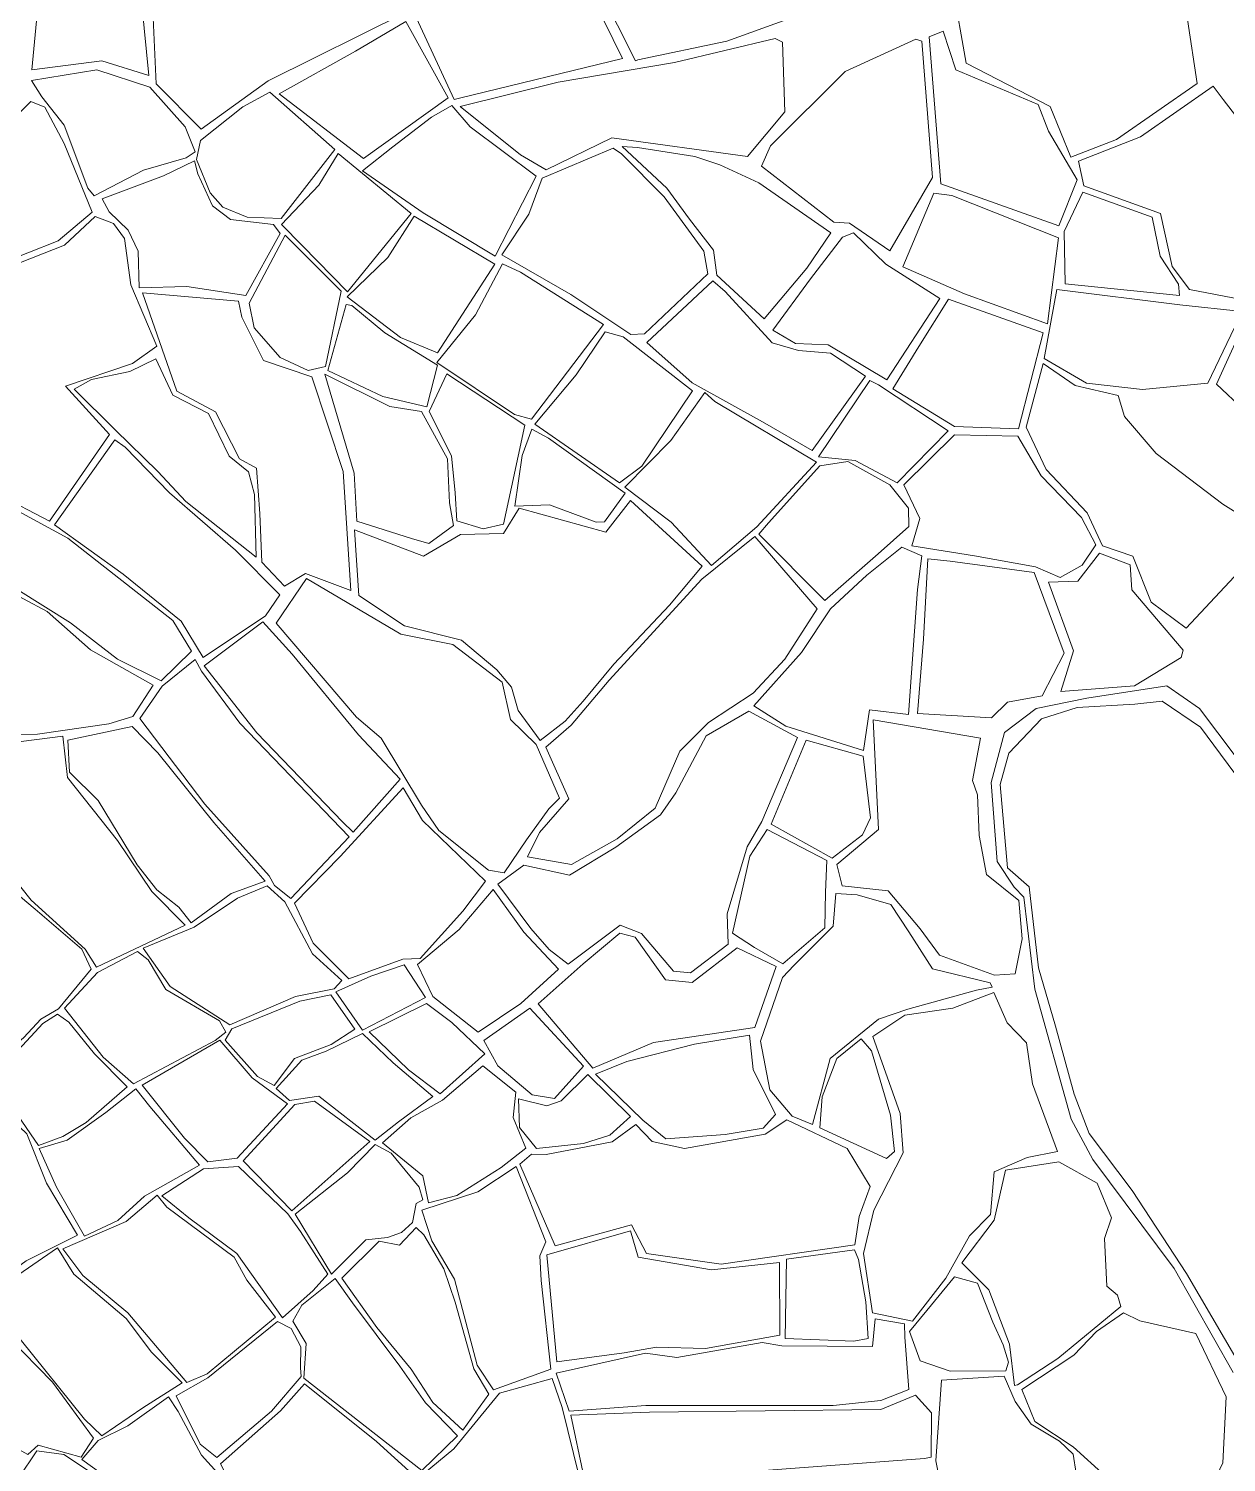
# Model space of a CAD drawing. Header units: metres. Extents: x 0 to 551036, y 0 to 1845929.
# Drawn here: x 547804 to 547950.6, y 1841757.9 to 1841933.4 of the extents above; entities that cross this region are included whole.
import ezdxf

# ---------------------------------------------------------------- set-up
doc = ezdxf.new("R2010")
doc.units = ezdxf.units.M
doc.header["$MEASUREMENT"] = 0
doc.layers.add('BD HH1 KEM TMB$0$duongdapcao', color=7, linetype='Continuous', lineweight=0)
doc.layers.add('BD HH1 KEM TMB$0$duongdat', color=7, linetype='Continuous', lineweight=0)

msp = doc.modelspace()

# ---------------------------------------------------------------- linework, layer by layer
at = {"layer": 'BD HH1 KEM TMB$0$duongdapcao', "flags": 128}
for points in [[(547878.57831, 1841929.59864), (547889.4945, 1841931.88389), (547896.82788, 1841934.52404), (547890.56096, 1841950.05302), (547885.00101, 1841964.73244), (547865.00198, 1841955.86564), (547878.29073, 1841929.48034), (547878.57831, 1841929.59864)], [(547856.88973, 1841924.9636), (547876.68506, 1841929.76533), (547864.11527, 1841955.39246), (547856.88973, 1841950.46168), (547845.14675, 1841946.67085), (547850.16747, 1841937.57821), (547856.11086, 1841924.73776), (547856.88973, 1841924.9636)], [(547806.55066, 1841949.60135), (547805.18464, 1841937.00287), (547804.35784, 1841928.37266), (547812.94939, 1841929.4911), (547818.70106, 1841927.67365), (547816.75987, 1841947.61721), (547806.55066, 1841949.60135)], [(547825.11177, 1841921.10286), (547833.29591, 1841927.0499), (547850.23937, 1841935.43276), (547844.36788, 1841944.84802), (547834.32642, 1841938.98701), (547828.79044, 1841936.96523), (547819.20433, 1841935.64247), (547819.61174, 1841926.67889), (547825.11177, 1841921.10286)], [(547939.49806, 1841943.26716), (547933.79432, 1841945.19753), (547920.6254, 1841940.67541), (547917.11449, 1841938.69127), (547918.79206, 1841929.18998), (547929.06118, 1841923.90432), (547931.6015, 1841917.67767), (547937.19739, 1841919.86613), (547947.07109, 1841926.72728), (547944.72249, 1841942.40145), (547939.49806, 1841943.26716)], [(547844.99097, 1841917.54862), (547855.36794, 1841924.93671), (547850.15549, 1841934.31433), (547843.99641, 1841930.67943), (547834.66194, 1841925.43678), (547844.99097, 1841917.54862)], [(547895.40194, 1841932.22265), (547883.05982, 1841929.29752), (547868.83643, 1841926.87784), (547856.81784, 1841923.90432), (547864.22311, 1841917.96803), (547867.37455, 1841916.13982), (547875.37895, 1841920.06509), (547892.02284, 1841917.78521), (547896.58822, 1841923.22143), (547896.31262, 1841931.7656), (547895.40194, 1841932.22265)], [(547914.2746, 1841932.40547), (547915.68855, 1841914.44067), (547930.13962, 1841909.30019), (547932.36839, 1841914.9246), (547928.88144, 1841920.87165), (547927.58732, 1841924.15166), (547917.50991, 1841928.39955), (547915.97614, 1841933.13137), (547914.2746, 1841932.40547)], [(547912.63298, 1841932.12048), (547903.96953, 1841928.16834), (547894.82678, 1841919.09721), (547893.72437, 1841916.59687), (547902.56756, 1841909.73573), (547904.49677, 1841909.62281), (547909.43361, 1841906.24601), (547914.67003, 1841915.20421), (547913.33996, 1841931.88927), (547912.63298, 1841932.12048)], [(547812.00276, 1841912.9566), (547818.03003, 1841916.10756), (547823.26644, 1841917.60239), (547824.36885, 1841918.36055), (547823.1586, 1841921.40935), (547818.82088, 1841926.25947), (547812.33828, 1841928.37266), (547804.33387, 1841927.06066), (547805.61601, 1841925.0819), (547808.32409, 1841921.61906), (547811.23587, 1841913.89221), (547812.00276, 1841912.9566)], [(547833.5116, 1841925.65724), (547830.20439, 1841923.83441), (547825.03988, 1841919.74784), (547824.54859, 1841917.40881), (547826.22616, 1841913.32761), (547827.7839, 1841911.58006), (547830.74361, 1841910.34334), (547834.90159, 1841910.18203), (547841.46808, 1841918.61865), (547833.5116, 1841925.65724)], [(547949.04823, 1841926.37239), (547940.13314, 1841920.18876), (547932.56011, 1841917.20448), (547933.18321, 1841914.17719), (547942.56562, 1841910.81114), (547944.00353, 1841904.29413), (547946.13644, 1841901.50881), (547952.48724, 1841900.28821), (547957.11254, 1841908.99369), (547958.3827, 1841914.20408), (547950.25847, 1841924.73239), (547949.04823, 1841926.37239)], [(547804.23801, 1841924.49042), (547800.97873, 1841921.22653), (547795.14319, 1841921.57604), (547794.93948, 1841914.31162), (547794.00484, 1841909.46687), (547792.56692, 1841904.12744), (547793.56148, 1841902.94448), (547800.13995, 1841904.52534), (547807.60513, 1841907.43972), (547811.76311, 1841910.95095), (547808.34806, 1841919.34994), (547805.97549, 1841923.79678), (547804.23801, 1841924.49042)], [(547855.78733, 1841924.02261), (547853.30693, 1841922.57618), (547848.59775, 1841918.94128), (547844.87115, 1841916.01077), (547852.27642, 1841910.8918), (547861.11961, 1841905.56312), (547866.11637, 1841915.34939), (547858.05205, 1841921.42011), (547855.78733, 1841924.02261)], [(547875.54671, 1841918.81223), (547866.87127, 1841915.13969), (547865.21767, 1841910.71973), (547861.91046, 1841905.72443), (547870.38219, 1841900.89044), (547877.73953, 1841895.9758), (547879.39313, 1841896.05645), (547887.15789, 1841903.40691), (547886.6666, 1841906.17611), (547881.82561, 1841912.82217), (547876.57721, 1841918.10783), (547875.54671, 1841918.81223)], [(547885.55221, 1841917.78521), (547878.53038, 1841918.86062), (547876.66109, 1841918.98429), (547882.12518, 1841913.90296), (547884.89317, 1841910.10675), (547887.86486, 1841906.30516), (547888.27227, 1841903.25098), (547894.05989, 1841897.9223), (547899.27234, 1841904.11669), (547902.20808, 1841908.41297), (547893.40084, 1841914.56434), (547888.60779, 1841916.75281), (547885.55221, 1841917.78521)], [(547824.28497, 1841917.25825), (547820.49845, 1841915.42467), (547812.98534, 1841912.58558), (547813.83611, 1841910.99934), (547816.16074, 1841908.74097), (547817.38297, 1841906.17073), (547817.50279, 1841901.68625), (547823.36231, 1841901.86907), (547830.57586, 1841900.76677), (547834.78176, 1841908.33769), (547833.96694, 1841909.46687), (547828.70656, 1841910.07448), (547826.51374, 1841911.75213), (547824.71634, 1841915.66126), (547824.28497, 1841917.25825)], [(547841.87549, 1841918.15085), (547839.52689, 1841914.26322), (547834.94952, 1841909.44537), (547837.47786, 1841906.88588), (547843.04978, 1841901.19156), (547850.82652, 1841910.80039), (547841.87549, 1841918.15085)], [(547914.8258, 1841913.28997), (547911.01532, 1841904.26724), (547918.60034, 1841900.98185), (547928.74963, 1841897.30931), (547930.10367, 1841907.81074), (547917.04259, 1841912.99961), (547914.8258, 1841913.28997)], [(547933.07537, 1841913.41365), (547930.78668, 1841908.59041), (547930.89452, 1841902.19169), (547944.9262, 1841900.75602), (547944.79439, 1841902.12717), (547942.55363, 1841905.57387), (547941.54709, 1841910.35947), (547933.07537, 1841913.41365)], [(547806.5267, 1841873.12861), (547813.88404, 1841883.75371), (547808.51581, 1841889.65236), (547816.69996, 1841892.42155), (547819.68363, 1841894.55625), (547816.48427, 1841902.06264), (547815.7054, 1841907.75159), (547814.38731, 1841909.56366), (547812.14655, 1841910.41324), (547808.37202, 1841906.93427), (547798.70203, 1841903.13268), (547793.80113, 1841901.21307), (547790.45797, 1841895.4112), (547786.53965, 1841890.25997), (547784.1551, 1841888.70062), (547791.45253, 1841883.11921), (547800.23581, 1841876.38712), (547806.5267, 1841873.12861)], [(547851.17402, 1841910.46163), (547847.97465, 1841905.41794), (547843.00185, 1841900.61621), (547849.50843, 1841895.61553), (547854.06183, 1841893.7228), (547861.08366, 1841904.606), (547851.17402, 1841910.46163)], [(547835.38089, 1841908.16025), (547830.98327, 1841899.80427), (547831.59438, 1841896.80924), (547834.76978, 1841893.17434), (547838.23276, 1841891.57735), (547840.35369, 1841892.07204), (547842.27091, 1841901.28297), (547835.38089, 1841908.16025)], [(547903.65798, 1841907.90752), (547899.73966, 1841902.78855), (547895.10238, 1841896.5135), (547897.88235, 1841894.90038), (547901.88455, 1841894.73369), (547909.07414, 1841890.44279), (547915.55674, 1841900.39575), (547908.95431, 1841904.606), (547904.98806, 1841908.44523), (547903.65798, 1841907.90752)], [(547862.00632, 1841904.62213), (547858.69911, 1841898.3901), (547853.95399, 1841892.53985), (547863.49217, 1841886.18415), (547865.57715, 1841885.63031), (547874.36043, 1841897.20715), (547864.21113, 1841903.60586), (547862.00632, 1841904.62213)], [(547887.75702, 1841902.57347), (547879.6927, 1841895.01868), (547885.24066, 1841890.06102), (547893.83222, 1841885.31306), (547899.94336, 1841881.80183), (547906.4739, 1841890.88909), (547902.17213, 1841893.69592), (547898.25381, 1841894.02392), (547895.03048, 1841894.97566), (547889.27881, 1841901.25071), (547887.75702, 1841902.57347)], [(547829.67716, 1841900.05162), (547817.9102, 1841901.08402), (547822.14008, 1841889.03937), (547826.87322, 1841886.50139), (547829.82095, 1841880.74793), (547831.88196, 1841879.64563), (547832.27739, 1841874.06422), (547832.55299, 1841868.1118), (547835.32098, 1841865.16517), (547837.88527, 1841866.7299), (547843.43323, 1841864.63284), (547842.49858, 1841879.19933), (547838.65216, 1841890.79768), (547832.74471, 1841892.78719), (547830.08457, 1841898.09436), (547829.67716, 1841900.05162)], [(547952.57112, 1841898.79876), (547944.93818, 1841899.61608), (547929.89997, 1841901.48192), (547928.33024, 1841893.03454), (547933.53071, 1841890.01262), (547940.38478, 1841889.26521), (547948.36522, 1841890.04489), (547952.57112, 1841898.79876)], [(547842.85806, 1841899.66985), (547840.60533, 1841891.57197), (547847.36354, 1841888.37799), (547852.73176, 1841887.15202), (547854.06183, 1841892.23873), (547847.60319, 1841896.19626), (547843.56504, 1841899.53004), (547842.85806, 1841899.66985)], [(547916.63518, 1841900.32585), (547912.99246, 1841894.4971), (547909.80508, 1841889.34587), (547917.34216, 1841884.73771), (547925.17881, 1841884.44735), (547928.21041, 1841896.20701), (547916.63518, 1841900.32585)], [(547953.56568, 1841898.96007), (547949.43167, 1841889.92659), (547952.84672, 1841886.72723), (547957.69969, 1841882.46859), (547961.49819, 1841886.47451), (547960.09622, 1841889.79754), (547961.58207, 1841896.14786), (547953.56568, 1841898.96007)], [(547874.5881, 1841896.31993), (547871.04123, 1841891.06653), (547865.96059, 1841885.01732), (547876.33756, 1841877.81742), (547879.0696, 1841879.87684), (547885.26463, 1841889.07701), (547876.78092, 1841895.71232), (547874.5881, 1841896.31993)], [(547819.55183, 1841893.00228), (547816.38841, 1841891.47519), (547811.66725, 1841890.48043), (547809.5583, 1841889.30823), (547814.61498, 1841884.25915), (547819.79148, 1841879.23697), (547823.24248, 1841875.54292), (547831.84602, 1841868.75167), (547831.63033, 1841876.3925), (547830.92335, 1841879.16707), (547828.53881, 1841881.08668), (547826.02245, 1841886.30782), (547821.64879, 1841888.54468), (547819.55183, 1841893.00228)], [(547945.72903, 1841860.04619), (547956.35764, 1841871.40257), (547950.22252, 1841875.20416), (547942.05036, 1841881.42006), (547938.16799, 1841885.96906), (547937.38912, 1841888.5178), (547932.1527, 1841889.72764), (547928.2224, 1841892.44844), (547926.1494, 1841884.63017), (547928.56989, 1841879.45205), (547933.59062, 1841874.16639), (547935.48388, 1841870.1067), (547939.19849, 1841868.85384), (547941.45123, 1841863.24017), (547945.72903, 1841860.04619)], [(547852.09668, 1841886.54979), (547848.22629, 1841887.16815), (547840.26981, 1841891.14719), (547843.85262, 1841879.03264), (547844.17615, 1841873.1555), (547850.86247, 1841871.00467), (547853.00736, 1841870.41857), (547856.00302, 1841872.60704), (547855.5357, 1841875.38161), (547855.27208, 1841880.78019), (547852.09668, 1841886.54979)], [(547855.1882, 1841891.18483), (547853.04331, 1841886.54979), (547855.77535, 1841881.14583), (547856.21871, 1841876.62371), (547856.39845, 1841873.19314), (547859.64574, 1841872.20913), (547862.12615, 1841872.78986), (547863.12071, 1841877.31735), (547864.76233, 1841884.87214), (547855.1882, 1841891.18483)], [(547906.98916, 1841890.35676), (547900.69827, 1841881.02753), (547905.21573, 1841880.56511), (547910.3443, 1841877.81742), (547916.57527, 1841884.20001), (547908.05561, 1841889.8298), (547906.98916, 1841890.35676)], [(547886.77444, 1841888.87806), (547882.60448, 1841883.01167), (547876.99661, 1841877.29584), (547882.6644, 1841873.00494), (547887.60124, 1841867.69239), (547893.14921, 1841872.44572), (547900.45862, 1841880.36615), (547888.00865, 1841887.79727), (547886.77444, 1841888.87806)], [(547814.5311, 1841883.10308), (547807.16178, 1841872.69307), (547815.57359, 1841866.64386), (547822.64335, 1841860.90115), (547825.37539, 1841856.47044), (547832.98437, 1841861.5464), (547834.73383, 1841864.11664), (547829.3057, 1841869.60125), (547821.24138, 1841876.59145), (547815.81324, 1841882.19436), (547814.5311, 1841883.10308)], [(547865.6131, 1841884.3882), (547864.41483, 1841881.19422), (547863.51614, 1841874.97833), (547867.76997, 1841875.15577), (547873.49768, 1841873.01032), (547874.50422, 1841873.05871), (547877.03255, 1841876.56456), (547867.66213, 1841883.29128), (547865.6131, 1841884.3882)], [(547917.37811, 1841883.70532), (547911.1711, 1841877.58621), (547913.12427, 1841873.4835), (547912.15367, 1841870.10132), (547919.82256, 1841868.88072), (547927.28775, 1841867.54183), (547930.31936, 1841866.22983), (547932.99149, 1841867.74616), (547934.65707, 1841870.2465), (547932.90761, 1841873.59642), (547927.95878, 1841878.69388), (547925.13087, 1841883.53325), (547917.37811, 1841883.70532)], [(547900.87801, 1841879.89835), (547894.56316, 1841872.94579), (547893.38886, 1841871.537), (547901.46516, 1841863.41224), (547907.9957, 1841869.15496), (547911.78221, 1841872.48874), (547911.74626, 1841874.73636), (547909.45758, 1841877.58083), (547904.30504, 1841880.45219), (547900.87801, 1841879.89835)], [(547798.90574, 1841876.39787), (547794.35233, 1841869.61738), (547802.68027, 1841864.71887), (547809.12693, 1841860.70757), (547814.8786, 1841856.26073), (547820.19889, 1841853.59908), (547823.93747, 1841857.22323), (547821.66077, 1841860.9603), (547808.77943, 1841871.06382), (547798.90574, 1841876.39787)], [(547877.6916, 1841875.65046), (547874.65999, 1841871.77359), (547864.04337, 1841874.73636), (547862.11417, 1841871.61228), (547856.87775, 1841871.51549), (547852.33633, 1841868.84309), (547843.90055, 1841872.09621), (547844.41581, 1841864.02523), (547850.02368, 1841860.30967), (547856.99758, 1841858.58363), (547861.32331, 1841854.92722), (547863.12071, 1841852.81403), (547863.93553, 1841849.98031), (547866.60766, 1841846.30239), (547869.69918, 1841848.6468), (547871.88002, 1841851.08799), (547875.63059, 1841855.64775), (547882.47267, 1841862.85303), (547886.47488, 1841867.644), (547877.6916, 1841875.65046)], [(547892.89757, 1841871.27352), (547886.43893, 1841866.0255), (547875.07938, 1841853.69587), (547870.41814, 1841848.17361), (547867.32662, 1841845.4797), (547870.13055, 1841839.16164), (547866.54774, 1841835.01592), (547865.07388, 1841832.03702), (547870.4421, 1841831.12829), (547876.03799, 1841834.26313), (547880.68726, 1841837.99481), (547883.71887, 1841844.97426), (547887.2178, 1841848.50162), (547892.69387, 1841852.10426), (547896.58822, 1841856.23385), (547900.53051, 1841862.42824), (547892.89757, 1841871.27352)], [(547793.96889, 1841869.06355), (547786.91111, 1841861.46574), (547791.62029, 1841854.9541), (547796.31749, 1841848.51237), (547798.71401, 1841846.93151), (547805.0768, 1841847.04981), (547813.80016, 1841848.32417), (547816.72392, 1841849.24903), (547819.24028, 1841853.06137), (547811.5594, 1841857.37916), (547806.23911, 1841862.0841), (547797.51575, 1841866.7514), (547793.96889, 1841869.06355)], [(547910.8955, 1841869.96689), (547906.62968, 1841866.53094), (547902.16015, 1841862.39597), (547898.62527, 1841857.07267), (547892.80171, 1841850.5234), (547896.70805, 1841848.04457), (547906.22227, 1841845.06567), (547906.95321, 1841850.05559), (547911.74626, 1841849.46411), (547912.84867, 1841864.77802), (547913.33996, 1841868.87535), (547910.8955, 1841869.96689)], [(547935.1244, 1841869.22486), (547932.47623, 1841865.79966), (547928.85748, 1841865.66523), (547931.92503, 1841857.27162), (547930.36729, 1841852.27632), (547939.39022, 1841853.00223), (547945.11792, 1841856.4328), (547945.34559, 1841857.34153), (547939.06669, 1841864.735), (547938.88695, 1841867.79993), (547935.1244, 1841869.22486)], [(547914.09486, 1841868.52046), (547913.56763, 1841858.69655), (547912.8247, 1841849.57703), (547921.88358, 1841849.06083), (547923.84873, 1841850.98582), (547928.11455, 1841851.7655), (547930.78668, 1841856.99202), (547927.10801, 1841866.85357), (547916.83889, 1841868.22472), (547914.09486, 1841868.52046)], [(547847.13587, 1841846.58738), (547852.0847, 1841838.36046), (547854.22959, 1841835.27939), (547860.28082, 1841830.41314), (547862.22201, 1841830.09589), (547864.95405, 1841834.1287), (547867.68609, 1841837.93029), (547868.9922, 1841839.23154), (547866.14033, 1841845.79695), (547862.97692, 1841848.84575), (547861.98236, 1841853.44315), (547855.93112, 1841858.02979), (547849.55636, 1841859.29878), (547838.00509, 1841866.13842), (547834.31444, 1841860.64305), (547844.1402, 1841849.13073), (547847.13587, 1841846.58738)], [(547843.72081, 1841835.08044), (547849.49645, 1841841.57057), (547844.39184, 1841846.99066), (547836.24364, 1841856.8791), (547832.64885, 1841860.79898), (547825.48323, 1841855.42191), (547831.92989, 1841847.23263), (547842.4147, 1841836.31717), (547843.72081, 1841835.08044)], [(547824.36885, 1841856.19621), (547820.3307, 1841852.95383), (547817.59866, 1841848.99631), (547825.55513, 1841838.51639), (547833.42772, 1841829.7195), (547834.09875, 1841828.53117), (547836.08787, 1841826.95031), (547843.24151, 1841834.50509), (547829.83293, 1841848.39945), (547825.1597, 1841854.78204), (547824.36885, 1841856.19621)], [(547892.19059, 1841849.89966), (547886.96616, 1841846.85623), (547883.23956, 1841839.8983), (547881.3463, 1841837.18288), (547875.88222, 1841833.24148), (547870.20245, 1841829.80016), (547864.63052, 1841831.03688), (547861.41917, 1841828.72474), (547865.49327, 1841823.28852), (547867.72204, 1841820.72903), (547870.03469, 1841818.91696), (547876.42144, 1841823.67029), (547879.04564, 1841822.64865), (547882.94, 1841818.05125), (547885.01299, 1841817.84154), (547889.63829, 1841821.36353), (547889.53045, 1841825.06295), (547891.97491, 1841833.26837), (547893.78429, 1841836.36556), (547898.122, 1841846.66803), (547892.19059, 1841849.89966)], [(547816.67599, 1841848.00693), (547808.8034, 1841846.34541), (547809.0071, 1841842.42552), (547812.48207, 1841838.94656), (547817.26314, 1841831.05839), (547819.68363, 1841828.00959), (547822.35576, 1841825.87489), (547823.87756, 1841823.96065), (547828.79044, 1841827.56329), (547832.94842, 1841829.0635), (547826.6815, 1841836.24727), (547819.79148, 1841844.76993), (547816.67599, 1841848.00693)], [(547907.42053, 1841848.81886), (547908.05561, 1841835.38693), (547902.93902, 1841831.10678), (547903.59807, 1841828.4989), (547909.25388, 1841827.89667), (547913.16022, 1841823.24013), (547915.53278, 1841819.99775), (547922.25504, 1841817.58882), (547924.80734, 1841817.72325), (547925.63415, 1841822.03566), (547925.23872, 1841826.71371), (547921.26048, 1841829.89157), (547920.38575, 1841834.67716), (547920.15808, 1841839.62407), (547919.54696, 1841841.3985), (547920.55351, 1841846.57662), (547907.42053, 1841848.81886)], [(547808.1803, 1841846.80784), (547801.482, 1841845.95288), (547801.17045, 1841838.08623), (547799.64866, 1841834.14483), (547801.60183, 1841830.1174), (547804.27396, 1841826.76749), (547810.91234, 1841820.75592), (547812.27836, 1841818.52981), (547823.1586, 1841823.68642), (547819.0845, 1841827.81064), (547814.85463, 1841834.06955), (547808.7315, 1841841.76414), (547808.1803, 1841846.80784)], [(547906.17434, 1841844.36665), (547899.18846, 1841846.34003), (547894.89867, 1841836.04294), (547902.36386, 1841831.89721), (547906.07848, 1841834.74169), (547907.07303, 1841836.84412), (547906.17434, 1841844.36665)], [(547849.83196, 1841840.48978), (547842.15109, 1841832.10154), (547836.53123, 1841826.36958), (547838.8319, 1841821.46569), (547843.18159, 1841817.11026), (547849.79601, 1841819.52457), (547851.92892, 1841819.60522), (547857.15335, 1841825.41784), (547859.92134, 1841829.05812), (547852.20452, 1841836.49461), (547849.83196, 1841840.48978)], [(547894.40738, 1841835.40307), (547892.31042, 1841832.12305), (547890.16553, 1841822.7293), (547892.88559, 1841820.971), (547896.34857, 1841818.94384), (547901.47714, 1841823.35842), (547901.56102, 1841827.74074), (547901.74076, 1841831.61761), (547894.40738, 1841835.40307)], [(547802.97983, 1841827.16539), (547800.47546, 1841823.60577), (547797.87523, 1841821.06241), (547795.91008, 1841817.93295), (547796.46128, 1841816.05098), (547797.0005, 1841814.81425), (547796.67696, 1841813.43772), (547794.1007, 1841809.41567), (547794.28044, 1841806.61421), (547797.12032, 1841804.51716), (547803.41121, 1841809.94262), (547805.49619, 1841812.16873), (547807.65306, 1841813.43234), (547811.6313, 1841818.2986), (547810.49295, 1841820.73441), (547804.78921, 1841825.63292), (547802.97983, 1841827.16539)], [(547828.62269, 1841811.47509), (547836.65105, 1841814.93792), (547841.40816, 1841815.91655), (547842.33083, 1841816.92206), (547838.73603, 1841820.1967), (547835.36891, 1841826.52552), (547833.18807, 1841828.50966), (547829.56931, 1841826.9987), (547824.23704, 1841823.43908), (547818.00607, 1841820.89034), (547821.31327, 1841816.16927), (547828.62269, 1841811.47509)], [(547860.85599, 1841828.05798), (547856.69801, 1841823.16485), (547851.61737, 1841818.87394), (547853.47468, 1841814.93792), (547859.02264, 1841810.57712), (547864.24708, 1841814.11523), (547868.86039, 1841818.2986), (547864.6425, 1841822.84222), (547860.85599, 1841828.05798)], [(547899.96733, 1841799.27451), (547902.1242, 1841807.35625), (547908.05561, 1841812.17949), (547911.66239, 1841813.3947), (547920.06222, 1841815.74449), (547921.99142, 1841816.08862), (547921.7278, 1841816.62095), (547914.65805, 1841818.32548), (547911.78221, 1841822.87986), (547909.57741, 1841826.2244), (547905.43141, 1841827.40198), (547902.8192, 1841827.55254), (547902.50765, 1841823.56813), (547897.72657, 1841818.78791), (547896.28866, 1841817.27157), (547893.59256, 1841809.49095), (547894.76686, 1841803.5224), (547897.46296, 1841800.29615), (547899.96733, 1841799.27451)], [(547890.72871, 1841820.92261), (547885.24066, 1841816.65859), (547881.98138, 1841816.98659), (547878.2428, 1841822.22386), (547876.37351, 1841822.71317), (547871.86804, 1841818.97611), (547866.37999, 1841814.06146), (547873.09027, 1841806.18405), (547880.48355, 1841809.30813), (547892.92154, 1841811.17935), (547895.52177, 1841818.61047), (547890.72871, 1841820.92261)], [(547817.32305, 1841820.46018), (547812.41017, 1841817.87918), (547808.36004, 1841813.513), (547813.11715, 1841807.51756), (547816.83177, 1841804.25906), (547826.82529, 1841809.57698), (547828.1314, 1841810.60938), (547827.34054, 1841811.9644), (547820.77406, 1841815.81976), (547818.62916, 1841819.45467), (547817.32305, 1841820.46018)], [(547849.96377, 1841818.84706), (547845.88967, 1841817.43289), (547841.61187, 1841815.51327), (547844.88313, 1841810.81909), (547852.59995, 1841814.81963), (547849.96377, 1841818.84706)], [(547840.97679, 1841815.15838), (547837.19027, 1841814.37333), (547828.85036, 1841811.00191), (547828.0595, 1841809.62), (547832.00179, 1841805.17854), (547834.05082, 1841804.04397), (547836.53123, 1841807.38314), (547841.0367, 1841809.08229), (547843.9365, 1841810.97502), (547840.97679, 1841815.15838)], [(547922.15918, 1841815.43261), (547917.13845, 1841813.54526), (547911.29092, 1841812.67418), (547907.3726, 1841810.0663), (547910.70377, 1841800.65104), (547911.08722, 1841795.81705), (547907.46846, 1841788.8161), (547906.23425, 1841783.48204), (547907.31269, 1841776.23375), (547912.22557, 1841775.21748), (547916.29967, 1841780.46551), (547919.21145, 1841785.68127), (547921.75177, 1841788.25689), (547922.23108, 1841793.50491), (547926.25724, 1841795.23633), (547929.98384, 1841795.99449), (547926.90431, 1841804.26981), (547926.18535, 1841809.28124), (547923.78882, 1841811.72781), (547922.15918, 1841815.43261)], [(547852.71978, 1841814.11523), (547845.68597, 1841810.61476), (547850.491, 1841805.97434), (547854.37338, 1841803.04384), (547859.83746, 1841807.93697), (547855.82328, 1841811.78158), (547852.71978, 1841814.11523)], [(547865.36146, 1841813.52375), (547859.72962, 1841809.56623), (547861.43116, 1841806.46366), (547865.62508, 1841802.90403), (547868.38109, 1841802.47925), (547871.91597, 1841806.43677), (547865.36146, 1841813.52375)], [(547807.52125, 1841812.78172), (547805.73584, 1841811.66329), (547802.74018, 1841808.43704), (547799.39702, 1841805.78615), (547797.28808, 1841804.25368), (547802.71622, 1841800.36068), (547805.2086, 1841796.73115), (547808.16832, 1841797.80657), (547811.03217, 1841799.54874), (547816.02893, 1841803.9203), (547812.06268, 1841807.93697), (547808.88728, 1841811.82998), (547807.52125, 1841812.78172)], [(547825.91461, 1841794.704), (547829.5094, 1841795.1718), (547835.68046, 1841801.834), (547831.35473, 1841804.99034), (547827.37649, 1841809.60924), (547817.87426, 1841804.11388), (547823.05076, 1841797.62375), (547825.91461, 1841794.704)], [(547844.84718, 1841810.41581), (547840.40162, 1841808.28111), (547837.44191, 1841807.1573), (547834.31444, 1841803.70522), (547835.94408, 1841802.23728), (547839.52689, 1841802.75348), (547846.42889, 1841797.3764), (547849.28076, 1841799.61326), (547853.4627, 1841802.70508), (547848.62171, 1841806.82392), (547844.84718, 1841810.41581)], [(547892.27447, 1841810.23836), (547885.52825, 1841809.1038), (547877.23626, 1841806.99061), (547873.4138, 1841805.44739), (547879.18943, 1841799.80146), (547881.99337, 1841797.52696), (547889.26683, 1841798.05391), (547893.94006, 1841798.82821), (547895.43789, 1841800.53274), (547892.71783, 1841806.01198), (547892.27447, 1841810.23836)], [(547905.93468, 1841809.78131), (547902.93902, 1841807.35087), (547901.15361, 1841802.68357), (547900.85404, 1841798.88736), (547909.01422, 1841795.12879), (547909.9968, 1841795.99987), (547909.54146, 1841800.44133), (547907.19286, 1841808.29724), (547905.93468, 1841809.78131)], [(547859.58583, 1841806.45828), (547854.66096, 1841802.26416), (547850.80255, 1841800.10258), (547847.32759, 1841797.03765), (547852.24047, 1841792.98871), (547852.95943, 1841789.71945), (547856.41043, 1841790.59591), (547861.85055, 1841794.04262), (547864.88216, 1841796.41391), (547863.3364, 1841800.1456), (547863.62398, 1841803.23741), (547859.58583, 1841806.45828)], [(547872.45519, 1841805.42588), (547869.20789, 1841802.18351), (547867.42248, 1841801.55977), (547863.97148, 1841802.44161), (547864.0913, 1841798.90887), (547866.1643, 1841796.34938), (547871.91597, 1841796.97312), (547875.16326, 1841798.00014), (547877.70358, 1841800.27464), (547872.45519, 1841805.42588)], [(547796.97653, 1841777.71244), (547803.69879, 1841782.62171), (547809.96571, 1841785.75655), (547806.16722, 1841792.10687), (547803.77069, 1841798.13457), (547800.11598, 1841801.56514), (547797.22817, 1841803.18902), (547793.39372, 1841799.20461), (547789.10394, 1841796.43541), (547785.34139, 1841792.04235), (547789.9547, 1841786.56848), (547791.03314, 1841783.46591), (547796.97653, 1841777.71244)], [(547817.10737, 1841803.65145), (547813.41671, 1841800.77471), (547808.70754, 1841797.35489), (547805.25654, 1841796.33325), (547807.40143, 1841791.62293), (547810.82846, 1841785.6275), (547814.89058, 1841787.54174), (547818.16184, 1841790.5045), (547824.90807, 1841794.29534), (547818.82088, 1841801.48986), (547817.10737, 1841803.65145)], [(547836.21968, 1841788.73007), (547845.74588, 1841797.19896), (547838.98767, 1841802.14049), (547836.59114, 1841801.72108), (547830.24034, 1841794.83305), (547836.21968, 1841788.73007)], [(547878.33866, 1841799.27989), (547875.45085, 1841797.17745), (547867.37455, 1841795.6181), (547865.55318, 1841795.64498), (547864.13923, 1841794.43514), (547868.46497, 1841784.42303), (547877.82341, 1841787.02016), (547879.63279, 1841783.48742), (547888.78752, 1841782.18617), (547905.15581, 1841784.55208), (547905.67107, 1841788.02567), (547907.0251, 1841791.71972), (547904.1972, 1841796.33325), (547896.81589, 1841799.88212), (547894.17971, 1841798.12382), (547884.28205, 1841796.33325), (547880.32778, 1841797.22584), (547878.33866, 1841799.27989)], [(547846.40492, 1841796.8387), (547843.01384, 1841793.38661), (547836.63907, 1841788.31066), (547841.08463, 1841780.97095), (547845.27856, 1841785.18658), (547847.92672, 1841785.45543), (547849.62825, 1841786.08455), (547850.98229, 1841787.27826), (547851.44962, 1841789.60115), (547852.25245, 1841790.06896), (547851.82108, 1841791.62831), (547848.35809, 1841795.77941), (547846.40492, 1841796.8387)], [(547829.68914, 1841794.14478), (547825.41134, 1841793.8813), (547820.30673, 1841790.5744), (547823.60196, 1841787.85361), (547829.49742, 1841783.48204), (547835.05736, 1841775.63152), (547838.80793, 1841778.98681), (547840.60533, 1841780.97095), (547837.27415, 1841786.17596), (547835.74037, 1841788.37518), (547829.68914, 1841794.14478)], [(547863.67191, 1841794.16091), (547858.9867, 1841791.03683), (547852.14461, 1841788.8161), (547853.36684, 1841785.06828), (547856.13483, 1841780.34721), (547858.9148, 1841769.81352), (547860.89194, 1841766.82925), (547867.91376, 1841769.32959), (547866.72748, 1841780.19128), (547866.58369, 1841783.22395), (547867.31463, 1841784.92848), (547863.67191, 1841794.16091)], [(547925.05898, 1841767.43686), (547930.00781, 1841770.63084), (547937.73661, 1841777.02418), (547937.30524, 1841778.38458), (547936.0231, 1841779.51376), (547935.74749, 1841785.33176), (547936.59826, 1841787.86436), (547934.81285, 1841792.11225), (547930.12764, 1841794.72013), (547923.58511, 1841793.70924), (547922.21909, 1841787.59013), (547918.2768, 1841782.36899), (547921.58401, 1841779.04596), (547924.0764, 1841772.4214), (547924.71148, 1841767.3562), (547925.05898, 1841767.43686)], [(547819.73157, 1841790.63355), (547815.9091, 1841787.41806), (547808.16832, 1841784.05201), (547810.63674, 1841780.79889), (547816.13677, 1841776.23913), (547823.33834, 1841767.71647), (547825.83073, 1841768.79188), (547834.19461, 1841775.71217), (547830.70766, 1841780.21816), (547829.14992, 1841783.06801), (547820.89388, 1841789.18174), (547819.73157, 1841790.63355)], [(547851.44962, 1841786.69216), (547849.40058, 1841784.50907), (547846.9082, 1841784.993), (547842.31884, 1841780.48164), (547846.63259, 1841774.42705), (547850.8385, 1841769.32959), (547853.47468, 1841765.2699), (547857.15335, 1841761.86621), (547860.31677, 1841766.27541), (547858.50739, 1841769.39949), (547856.21871, 1841777.55113), (547854.82872, 1841781.62158), (547852.3603, 1841785.78343), (547851.44962, 1841786.69216)], [(547895.9172, 1841782.38512), (547887.61323, 1841781.48715), (547878.62625, 1841783.03575), (547877.70358, 1841786.25661), (547867.44644, 1841783.34224), (547868.65669, 1841770.24369), (547876.90075, 1841771.36212), (547880.867, 1841772.03963), (547886.8703, 1841771.85681), (547895.98909, 1841773.49682), (547895.9172, 1841782.38512)], [(547807.52125, 1841784.18644), (547797.37196, 1841777.21238), (547798.88177, 1841775.41106), (547802.95587, 1841773.00751), (547810.82846, 1841763.23736), (547812.96137, 1841761.16719), (547817.97012, 1841764.60314), (547822.77516, 1841767.67345), (547819.01261, 1841771.41051), (547815.93307, 1841775.54548), (547809.52236, 1841780.98171), (547807.52125, 1841784.18644)], [(547905.13185, 1841783.93372), (547896.76796, 1841782.82066), (547896.61219, 1841773.09892), (547905.03599, 1841772.76016), (547906.79743, 1841773.09892), (547906.48589, 1841777.58877), (547905.62314, 1841782.76152), (547905.13185, 1841783.93372)], [(547841.52799, 1841780.44938), (547837.41794, 1841777.19087), (547836.32752, 1841775.22286), (547837.95716, 1841772.47518), (547837.68156, 1841768.2488), (547852.13263, 1841756.94619), (547856.48233, 1841761.19945), (547852.59995, 1841765.23763), (547849.44851, 1841769.72211), (547843.6609, 1841777.47585), (547841.52799, 1841780.44938)], [(547917.35414, 1841780.62682), (547913.98702, 1841776.52949), (547911.85411, 1841773.93774), (547913.13625, 1841770.35661), (547916.8269, 1841769.10375), (547923.63304, 1841769.13064), (547923.96856, 1841770.1953), (547923.33348, 1841772.32462), (547922.05134, 1841775.10994), (547920.17006, 1841779.89016), (547917.35414, 1841780.62682)], [(547938.03618, 1841776.223), (547934.72897, 1841773.95925), (547931.98495, 1841771.0395), (547925.58621, 1841766.83463), (547927.21585, 1841762.94162), (547931.8771, 1841759.84443), (547935.84336, 1841756.2633), (547941.1996, 1841751.24649), (547946.26825, 1841749.50969), (547950.21054, 1841757.88718), (547950.61795, 1841765.96354), (547946.9273, 1841773.71728), (547940.03728, 1841775.24437), (547938.03618, 1841776.223)], [(547798.88177, 1841774.90561), (547791.76408, 1841766.03344), (547794.47216, 1841764.53324), (547800.15193, 1841760.9306), (547803.89051, 1841758.89269), (547805.14869, 1841760.02725), (547810.43304, 1841758.55931), (547811.93087, 1841760.89296), (547806.88617, 1841767.7326), (547801.57786, 1841773.23872), (547798.88177, 1841774.90561)], [(547834.47021, 1841775.16371), (547825.91461, 1841768.27568), (547822.03223, 1841766.09797), (547824.96798, 1841760.15092), (547827.01701, 1841758.5378), (547833.71531, 1841764.21599), (547837.35803, 1841768.43699), (547837.27415, 1841769.51779), (547837.29812, 1841772.07189), (547836.14778, 1841774.33027), (547834.47021, 1841775.16371)], [(547907.63622, 1841775.50247), (547907.32467, 1841772.12567), (547896.20478, 1841772.18481), (547893.82023, 1841772.58809), (547883.34741, 1841770.75989), (547879.50098, 1841771.3191), (547868.59677, 1841768.87254), (547870.17848, 1841764.19986), (547879.56089, 1841764.90963), (547902.49567, 1841764.87737), (547908.31923, 1841765.528), (547911.75825, 1841766.86151), (547911.26696, 1841773.27098), (547911.23101, 1841774.87873), (547907.63622, 1841775.50247)], [(547837.75346, 1841767.54978), (547834.84168, 1841764.24825), (547827.47235, 1841757.77426), (547830.22836, 1841752.48859), (547836.15977, 1841748.5472), (547840.59334, 1841753.31129), (547851.01824, 1841746.43939), (547853.1871, 1841754.47273), (547846.58466, 1841760.48968), (547837.75346, 1841767.54978)], [(547861.62288, 1841766.41521), (547856.05095, 1841759.60784), (547852.31237, 1841756.49989), (547853.91804, 1841754.38132), (547871.40071, 1841756.20953), (547869.30375, 1841764.6354), (547868.10549, 1841768.20578), (547861.62288, 1841766.41521)], [(547915.7964, 1841754.47811), (547927.58732, 1841755.03195), (547932.27253, 1841756.58592), (547931.8771, 1841758.94108), (547930.2235, 1841760.52732), (547926.74853, 1841762.60287), (547924.79536, 1841765.39357), (547923.4533, 1841768.46926), (547915.76045, 1841768.00145), (547915.07744, 1841758.13452), (547915.7964, 1841754.47811)], [(547821.12155, 1841765.95279), (547816.12479, 1841762.42543), (547812.51802, 1841760.6026), (547810.48097, 1841758.29583), (547814.85463, 1841755.15024), (547817.03547, 1841751.83797), (547821.84051, 1841751.19272), (547826.2621, 1841751.09593), (547829.38957, 1841752.5101), (547828.27519, 1841755.36533), (547825.1597, 1841758.80128), (547822.29585, 1841764.15684), (547821.12155, 1841765.95279)], [(547912.59703, 1841766.17862), (547908.31923, 1841764.41494), (547880.02821, 1841764.07081), (547870.39417, 1841763.69979), (547871.97588, 1841756.20953), (547893.47274, 1841756.88704), (547913.67547, 1841758.40337), (547914.51425, 1841758.55931), (547914.5502, 1841764.01166), (547912.59703, 1841766.17862)], [(547805.0049, 1841759.32823), (547800.46348, 1841752.67679), (547805.67593, 1841748.56871), (547811.10406, 1841745.59519), (547815.14221, 1841751.28413), (547816.26858, 1841752.58), (547814.92653, 1841754.49962), (547808.27616, 1841758.89269), (547805.0049, 1841759.32823)]]:
    msp.add_lwpolyline(points, close=True, dxfattribs=at)
at = {"layer": 'BD HH1 KEM TMB$0$duongdat', "flags": 128}
for points in [[(547953.98507, 1841841.42539), (547947.37066, 1841850.20615), (547943.38044, 1841852.98072), (547933.57864, 1841851.46438), (547927.37163, 1841850.19539), (547923.50124, 1841847.25951), (547921.83565, 1841841.1404), (547922.56659, 1841831.47242), (547924.66355, 1841828.34297), (547925.84983, 1841827.12237), (547927.20387, 1841815.84665), (547931.66141, 1841799.94664), (547934.30958, 1841795.02662), (547944.24319, 1841781.66997), (547951.49268, 1841768.92093)], [(547953.52973, 1841767.80788), (547945.78895, 1841781.04085), (547939.10263, 1841791.21428), (547933.84225, 1841798.17759), (547932.02089, 1841802.99544), (547929.72023, 1841811.32453), (547927.64723, 1841818.48679), (547926.48491, 1841828.36448), (547923.83675, 1841830.70888), (547922.95003, 1841840.92532), (547924.00451, 1841844.7538), (547928.03067, 1841848.95329), (547932.36839, 1841850.32444), (547939.45013, 1841850.72235), (547942.79329, 1841851.12563), (547947.4785, 1841847.93165), (547959.16157, 1841832.15531)]]:
    msp.add_lwpolyline(points, dxfattribs=at)

doc.saveas('drawing.dxf')
